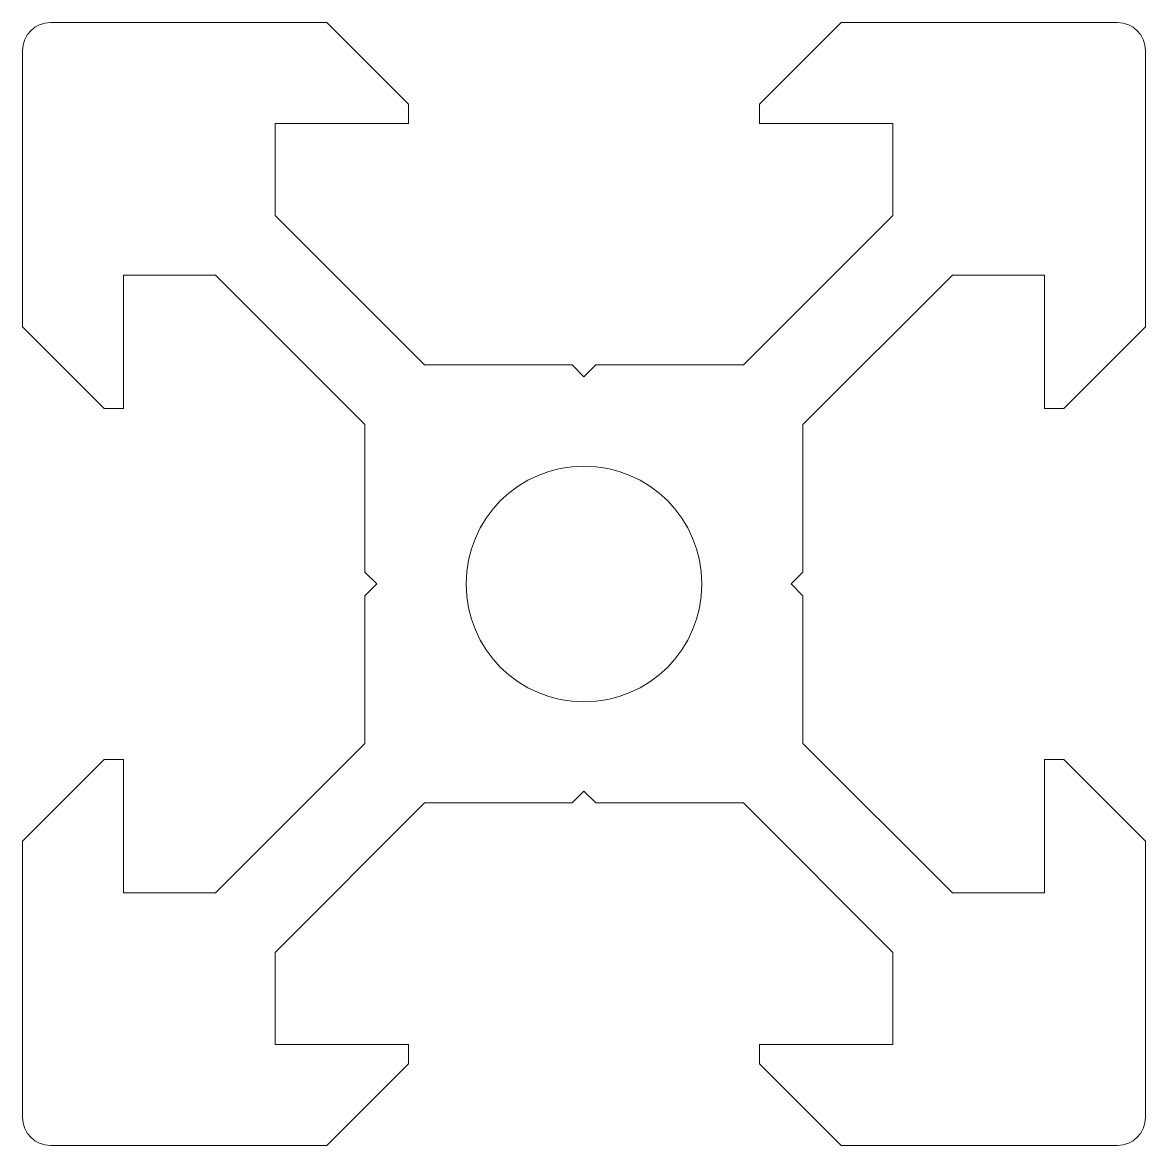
# Model space of a CAD drawing. Header units: millimetres. Extents: x -10 to 10, y -10 to 10.
import ezdxf

# ---------------------------------------------------------------- set-up
doc = ezdxf.new("R2010")
doc.units = ezdxf.units.MM

msp = doc.modelspace()

# ---------------------------------------------------------------- linework, layer by layer
at = {"color": 7, "linetype": 'Continuous', "lineweight": 15}
for p, q in [((-4.58, 10), (-9.5, 10)), ((-3.125, 8.545), (-4.58, 10)), ((3.125, 8.545), (4.58, 10)), ((9.5, 10), (4.58, 10)), ((-10, 4.58), (-10, 9.5)), ((10, 4.58), (10, 9.5)), ((-3.125, 8.2), (-3.125, 8.545)), ((3.125, 8.2), (3.125, 8.545)), ((-5.5, 6.561), (-5.5, 8.2)), ((-5.5, 8.2), (-3.125, 8.2)), ((5.5, 8.2), (3.125, 8.2)), ((5.5, 6.561), (5.5, 8.2)), ((-2.839, 3.9), (-5.5, 6.561)), ((2.839, 3.9), (5.5, 6.561)), ((-8.2, 5.5), (-8.2, 3.125)), ((-6.561, 5.5), (-8.2, 5.5)), ((-3.9, 2.839), (-6.561, 5.5)), ((3.9, 2.839), (6.561, 5.5)), ((6.561, 5.5), (8.2, 5.5)), ((8.2, 5.5), (8.2, 3.125)), ((-8.545, 3.125), (-10, 4.58)), ((8.545, 3.125), (10, 4.58)), ((-0.21, 3.9), (-2.839, 3.9)), ((0, 3.69), (-0.21, 3.9)), ((0, 3.69), (0.21, 3.9)), ((0.21, 3.9), (2.839, 3.9)), ((-8.2, 3.125), (-8.545, 3.125)), ((8.2, 3.125), (8.545, 3.125)), ((-3.9, 0.21), (-3.9, 2.839)), ((3.9, 0.21), (3.9, 2.839)), ((-3.69, 0), (-3.9, 0.21)), ((3.69, 0), (3.9, 0.21)), ((-3.69, 0), (-3.9, -0.21)), ((3.69, 0), (3.9, -0.21)), ((-3.9, -0.21), (-3.9, -2.839)), ((3.9, -0.21), (3.9, -2.839)), ((-3.9, -2.839), (-6.561, -5.5)), ((3.9, -2.839), (6.561, -5.5)), ((-8.545, -3.125), (-10, -4.58)), ((-8.2, -3.125), (-8.545, -3.125)), ((-8.2, -5.5), (-8.2, -3.125)), ((8.2, -3.125), (8.545, -3.125)), ((8.2, -5.5), (8.2, -3.125)), ((8.545, -3.125), (10, -4.58)), ((0, -3.69), (-0.21, -3.9)), ((0, -3.69), (0.21, -3.9)), ((-2.839, -3.9), (-5.5, -6.561)), ((-0.21, -3.9), (-2.839, -3.9)), ((0.21, -3.9), (2.839, -3.9)), ((2.839, -3.9), (5.5, -6.561)), ((-10, -9.5), (-10, -4.58)), ((10, -9.5), (10, -4.58)), ((-6.561, -5.5), (-8.2, -5.5)), ((6.561, -5.5), (8.2, -5.5)), ((-5.5, -6.561), (-5.5, -8.2)), ((5.5, -6.561), (5.5, -8.2)), ((5.5, -8.2), (3.125, -8.2)), ((3.125, -8.2), (3.125, -8.545)), ((-5.5, -8.2), (-3.125, -8.2)), ((-3.125, -8.2), (-3.125, -8.545)), ((-3.125, -8.545), (-4.58, -10)), ((3.125, -8.545), (4.58, -10)), ((-4.58, -10), (-9.5, -10)), ((9.5, -10), (4.58, -10))]:
    msp.add_line(p, q, dxfattribs=at)
msp.add_circle((0, 0), 2.1, dxfattribs=at)
for centre, start, end in [((-9.5, 9.5), 90, 180), ((9.5, 9.5), 0, 90), ((-9.5, -9.5), 180, 270), ((9.5, -9.5), 270, 0)]:
    msp.add_arc(centre, 0.5, start, end, dxfattribs=at)

doc.saveas('drawing.dxf')
